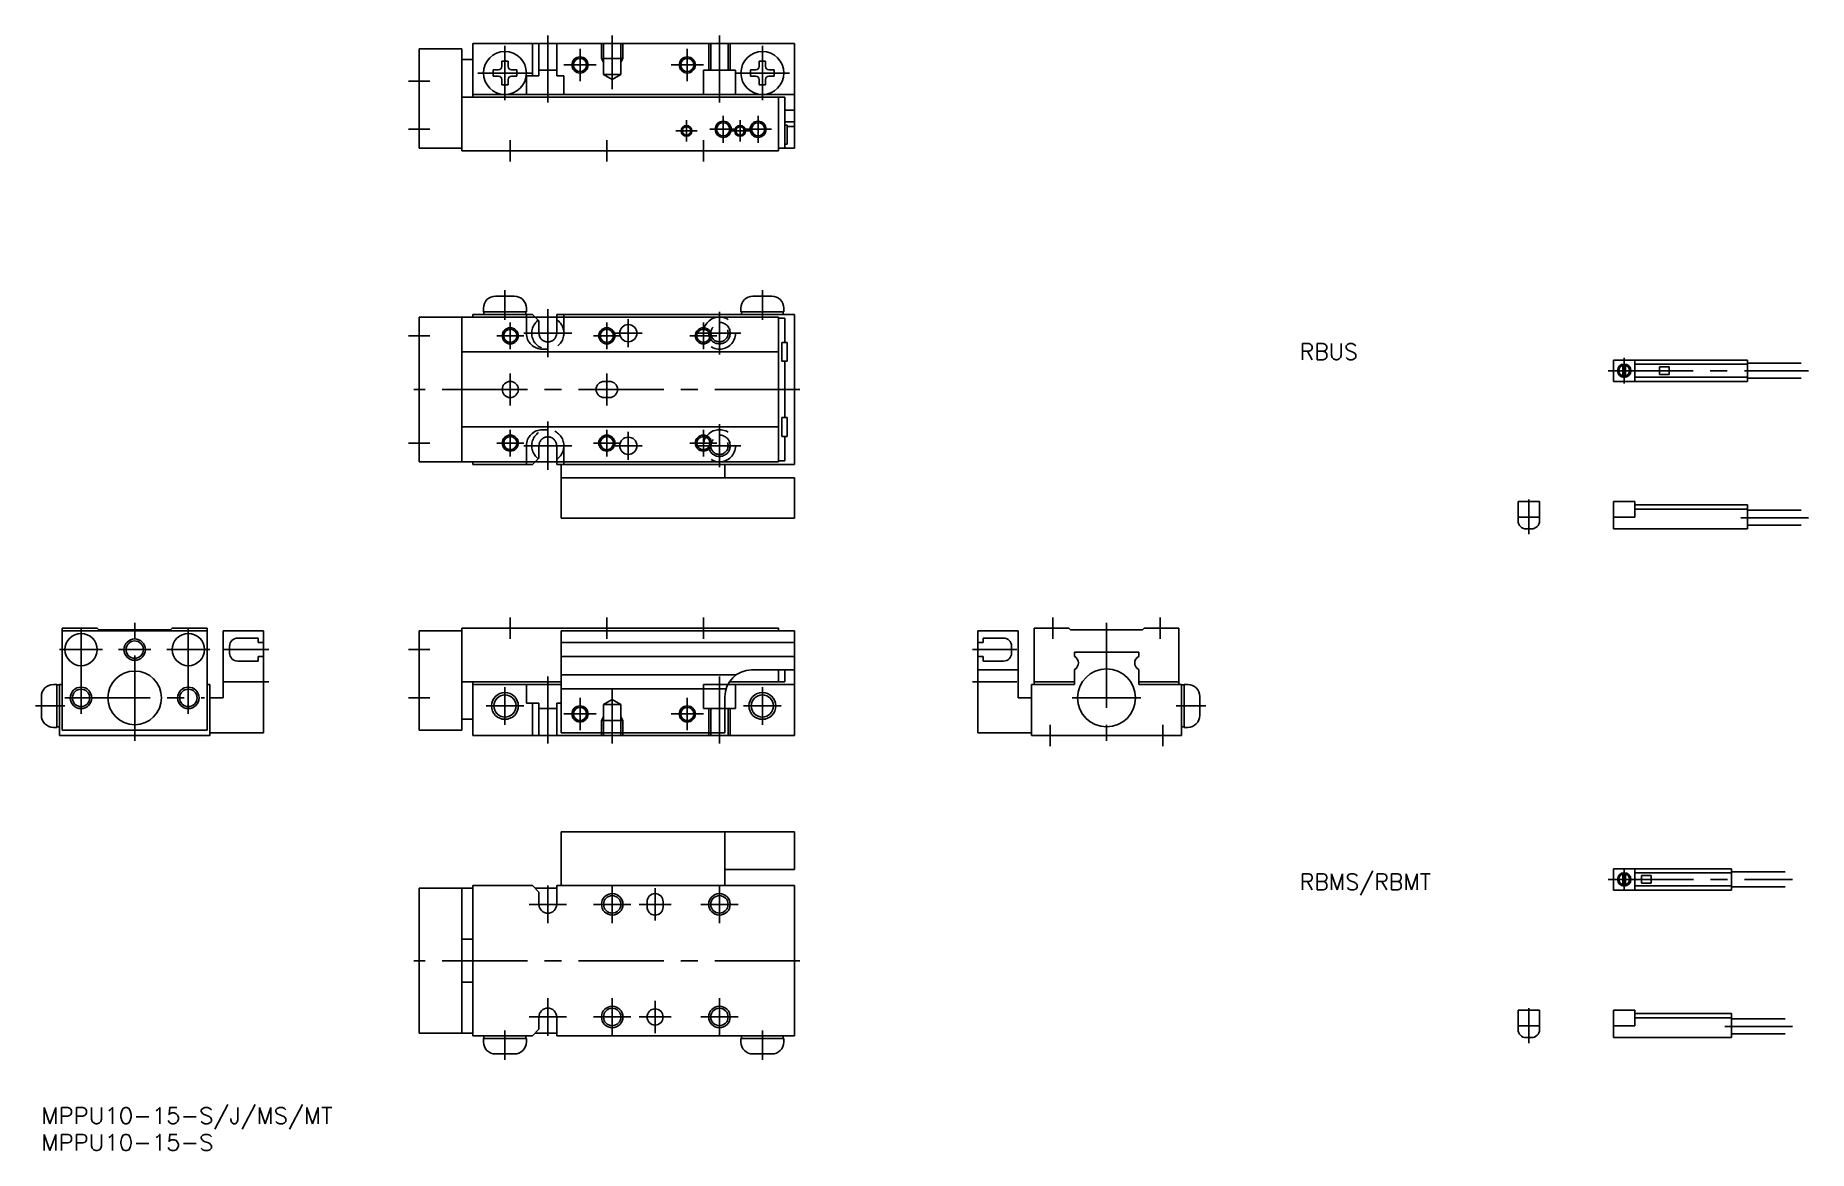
# Model space of a CAD drawing. Extents: x -1 to 329, y -8 to 200.
import ezdxf

# ---------------------------------------------------------------- set-up
doc = ezdxf.new("R2010")
doc.units = 0
doc.header["$LTSCALE"] = 0.5
doc.linetypes.add('CENTER', pattern=[50.8, 31.75, -6.35, 6.35, -6.35])
doc.linetypes.add('DASHED', pattern=[19.05, 12.7, -6.35])
for name, color, linetype in [('MSM_CENTER', 1, 'CENTER'), ('MSM_CONTINUOUS', 7, 'CONTINUOUS'), ('MSM_DASHED', 4, 'DASHED'), ('MSM_NARROW', 5, 'CONTINUOUS'), ('MSM_PART_NUMBER', 7, 'CONTINUOUS')]:
    doc.layers.add(name, color=color, linetype=linetype)
doc.styles.get("Standard").update_dxf_attribs({"font": 'txt.shx', "height": 3, "bigfont": 'bigfont.shx'})

# ---------------------------------------------------------------- blocks, each defined once
blk = doc.blocks.new('*U16')
at = {"layer": 'MSM_PART_NUMBER', "width": 1.04}
blk.add_text('MPPU10-15-S/J/MS/MT', height=3, dxfattribs=at).set_placement((0, -3))
blk = doc.blocks.new('*U17')
at = {"layer": 'MSM_PART_NUMBER', "width": 1.04}
blk.add_text('MPPU10-15-S', height=3, dxfattribs=at).set_placement((0, -8))
blk = doc.blocks.new('*U19')
at = {"layer": 'MSM_PART_NUMBER'}
blk.add_text('RBMS/RBMT', height=3, dxfattribs=at).set_placement((234.62, 40.59))
blk = doc.blocks.new('*U20')
at = {"layer": 'MSM_PART_NUMBER'}
blk.add_text('RBUS', height=3, dxfattribs=at).set_placement((234.62, 139.44))

msp = doc.modelspace()

# ---------------------------------------------------------------- linework, layer by layer
at = {"layer": 'MSM_CENTER'}
for p, q in [((94.42, 199.9), (94.42, 187.4)), ((106.42, 199.9), (106.42, 189.9)), ((126.42, 199.9), (126.42, 187.4)), ((86.42, 197.94), (86.42, 187.86)), ((100.42, 191.4), (100.42, 197.4)), ((120.42, 191.4), (120.42, 197.4)), ((134.42, 197.94), (134.42, 187.86)), ((81.38, 192.9), (91.46, 192.9)), ((103.42, 194.4), (97.42, 194.4)), ((123.42, 194.4), (117.42, 194.4)), ((129.38, 192.9), (139.46, 192.9)), ((68.42, 191.4), (72.42, 191.4)), ((68.42, 182.4), (72.42, 182.4)), ((118.27, 182.1), (122.27, 182.1)), ((120.27, 184.1), (120.27, 180.1)), ((124.62, 182.4), (129.62, 182.4)), ((127.12, 184.9), (127.12, 179.9)), ((128.27, 182.1), (132.27, 182.1)), ((130.27, 184.1), (130.27, 180.1)), ((131.12, 182.4), (136.12, 182.4)), ((133.62, 184.9), (133.62, 179.9)), ((87.42, 180.4), (87.42, 176.4)), ((105.42, 180.4), (105.42, 176.4)), ((123.42, 180.4), (123.42, 176.4)), ((86.42, 152.4), (86.42, 146.9)), ((134.42, 152.4), (134.42, 146.9)), ((94.42, 148.9), (94.42, 139.9)), ((87.42, 146.4), (87.42, 141.4)), ((105.42, 146.4), (105.42, 141.4)), ((109.42, 147), (109.42, 141.8)), ((123.42, 146.4), (123.42, 141.4)), ((126.42, 148.4), (126.42, 140.4)), ((68.42, 143.9), (72.42, 143.9)), ((84.92, 143.9), (89.92, 143.9)), ((89.92, 144.4), (98.92, 144.4)), ((102.92, 143.9), (107.92, 143.9)), ((106.82, 144.4), (112.02, 144.4)), ((120.92, 143.9), (125.92, 143.9)), ((122.42, 144.4), (130.42, 144.4)), ((295.09, 139.79), (295.09, 134.99)), ((87.42, 136.9), (87.42, 130.9)), ((105.42, 136.9), (105.42, 130.9)), ((292.09, 137.39), (329.46, 137.39)), ((141.42, 133.9), (69.42, 133.9)), ((87.42, 126.4), (87.42, 121.4)), ((94.42, 118.9), (94.42, 127.9)), ((105.42, 126.4), (105.42, 121.4)), ((109.42, 126), (109.42, 120.8)), ((123.42, 126.4), (123.42, 121.4)), ((126.42, 127.4), (126.42, 119.4)), ((68.42, 123.9), (72.42, 123.9)), ((84.92, 123.9), (89.92, 123.9)), ((89.92, 123.4), (98.92, 123.4)), ((102.92, 123.9), (107.92, 123.9)), ((106.82, 123.4), (112.02, 123.4)), ((120.92, 123.9), (125.92, 123.9)), ((122.42, 123.4), (130.42, 123.4)), ((277.3, 113.39), (277.3, 106.89)), ((316.86, 109.99), (329.46, 109.99)), ((7.4, 73.4), (7.4, 89.4)), ((17.4, 68.4), (17.4, 90.4)), ((27.4, 73.4), (27.4, 89.4)), ((87.42, 87.4), (87.42, 91.4)), ((105.42, 87.4), (105.42, 91.4)), ((123.42, 87.4), (123.42, 91.4)), ((188.58, 91.4), (188.58, 87.4)), ((198.58, 90.4), (198.58, 68.4)), ((208.58, 91.4), (208.58, 87.4)), ((3.4, 85.4), (11.4, 85.4)), ((14.4, 85.4), (20.4, 85.4)), ((23.4, 85.4), (31.4, 85.4)), ((34.1, 85.4), (42.4, 85.4)), ((68.42, 85.4), (72.42, 85.4)), ((181.88, 85.4), (173.58, 85.4)), ((34.1, 79.4), (42.4, 79.4)), ((94.42, 67.9), (94.42, 80.4)), ((126.42, 67.9), (126.42, 80.4)), ((181.88, 79.4), (173.58, 79.4)), ((4.4, 76.4), (30.4, 76.4)), ((68.42, 76.4), (72.42, 76.4)), ((86.42, 78.4), (86.42, 71.4)), ((100.42, 76.4), (100.42, 70.4)), ((106.42, 67.9), (106.42, 77.9)), ((120.42, 76.4), (120.42, 70.4)), ((134.42, 78.4), (134.42, 71.4)), ((204.98, 76.4), (192.18, 76.4)), ((-1.1, 74.9), (4.4, 74.9)), ((82.92, 74.9), (89.92, 74.9)), ((103.42, 73.4), (97.42, 73.4)), ((123.42, 73.4), (117.42, 73.4)), ((130.92, 74.9), (137.92, 74.9)), ((217.08, 74.9), (211.58, 74.9)), ((188.08, 71.4), (188.08, 67.4)), ((209.08, 71.4), (209.08, 67.4)), ((295.09, 44.55), (295.09, 40.55)), ((94.42, 41.4), (94.42, 34.4)), ((106.42, 41.4), (106.42, 34.4)), ((114.42, 34.9), (114.42, 40.9)), ((126.42, 41.4), (126.42, 34.4)), ((292.12, 42.55), (326.46, 42.55)), ((90.92, 37.9), (97.92, 37.9)), ((102.92, 37.9), (109.92, 37.9)), ((117.42, 37.9), (111.42, 37.9)), ((122.92, 37.9), (129.92, 37.9)), ((141.42, 27.4), (69.42, 27.4)), ((94.42, 13.4), (94.42, 20.4)), ((106.42, 13.4), (106.42, 20.4)), ((114.42, 19.9), (114.42, 13.9)), ((126.42, 13.4), (126.42, 20.4)), ((90.92, 16.9), (97.92, 16.9)), ((102.92, 16.9), (109.92, 16.9)), ((117.42, 16.9), (111.42, 16.9)), ((122.92, 16.9), (129.92, 16.9)), ((277.3, 18.55), (277.3, 12.05)), ((86.42, 14.4), (86.42, 8.9)), ((134.42, 8.9), (134.42, 14.4)), ((313.86, 15.15), (326.46, 15.15))]:
    msp.add_line(p, q, dxfattribs=at)
at = {"layer": 'MSM_CONTINUOUS'}
for p, q in [((80.42, 198.4), (80.42, 188.4)), ((80.42, 198.4), (140.42, 198.4)), ((91.57, 198.4), (91.57, 192.4)), ((92.77, 198.4), (92.77, 192.4)), ((96.07, 198.4), (96.07, 192.4)), ((140.42, 198.4), (140.42, 178.9)), ((70.42, 197.4), (70.42, 178.9)), ((70.42, 197.4), (78.42, 197.4)), ((78.42, 197.4), (78.42, 178.4)), ((78.42, 195.4), (80.42, 195.4)), ((85.82, 195.1), (87.02, 195.1)), ((85.82, 194.1), (85.82, 195.1)), ((87.02, 194.1), (87.02, 195.1)), ((133.82, 195.1), (135.02, 195.1)), ((133.82, 194.1), (133.82, 195.1)), ((135.02, 194.1), (135.02, 195.1)), ((84.22, 192.3), (84.22, 193.5)), ((84.22, 193.5), (85.22, 193.5)), ((84.22, 192.3), (85.22, 192.3)), ((87.62, 193.5), (88.62, 193.5)), ((87.62, 192.3), (88.62, 192.3)), ((88.62, 192.3), (88.62, 193.5)), ((90.42, 192.4), (92.77, 192.4)), ((90.42, 192.4), (90.42, 188.9)), ((92.77, 193.4), (96.07, 193.4)), ((96.07, 192.4), (97.42, 192.4)), ((97.42, 192.4), (97.42, 188.9)), ((132.22, 192.3), (132.22, 193.5)), ((132.22, 193.5), (133.22, 193.5)), ((132.22, 192.3), (133.22, 192.3)), ((135.62, 193.5), (136.62, 193.5)), ((135.62, 192.3), (136.62, 192.3)), ((136.62, 192.3), (136.62, 193.5)), ((80.42, 188.9), (140.42, 188.9)), ((85.82, 190.7), (85.82, 191.7)), ((85.82, 190.7), (87.02, 190.7)), ((87.02, 190.7), (87.02, 191.7)), ((133.82, 190.7), (133.82, 191.7)), ((133.82, 190.7), (135.02, 190.7)), ((135.02, 190.7), (135.02, 191.7)), ((78.42, 188.4), (138.62, 188.4)), ((137.42, 188.4), (137.42, 178.4)), ((138.62, 188.4), (138.62, 178.9)), ((138.62, 186), (140.42, 186)), ((138.62, 183.8), (140.42, 183.8)), ((138.62, 183.15), (139.02, 183.15)), ((139.02, 183.15), (139.02, 179.65)), ((139.02, 182.9), (140.42, 182.9)), ((70.42, 178.9), (78.42, 178.9)), ((137.42, 178.9), (140.42, 178.9)), ((138.62, 179.65), (139.02, 179.65)), ((78.42, 178.4), (137.42, 178.4)), ((82.42, 149.05), (82.42, 148.4)), ((84.67, 151.3), (88.17, 151.3)), ((90.42, 149.05), (90.42, 148.4)), ((130.42, 149.05), (130.42, 148.4)), ((132.67, 151.3), (136.17, 151.3)), ((138.42, 149.05), (138.42, 148.4)), ((70.42, 147.4), (70.42, 120.4)), ((137.42, 147.4), (70.42, 147.4)), ((78.42, 147.4), (78.42, 120.4)), ((80.42, 147.9), (80.42, 147.4)), ((91.57, 147.9), (80.42, 147.9)), ((82.42, 148.4), (90.42, 148.4)), ((82.52, 148.4), (82.52, 147.9)), ((90.32, 147.9), (90.32, 148.4)), ((90.42, 147.9), (90.42, 147.4)), ((91.57, 147.9), (92.07, 147.4)), ((96.07, 147.4), (96.07, 147.9)), ((140.42, 147.9), (96.07, 147.9)), ((97.42, 147.9), (97.42, 147.4)), ((130.42, 148.4), (138.42, 148.4)), ((130.52, 148.4), (130.52, 147.9)), ((137.42, 147.4), (137.42, 120.4)), ((138.62, 147.2), (137.42, 147.2)), ((138.32, 147.9), (138.32, 148.4)), ((138.62, 142.65), (138.62, 147.2)), ((140.42, 147.9), (140.42, 119.9)), ((138.02, 139.15), (138.02, 142.65)), ((138.02, 142.65), (139.02, 142.65)), ((139.02, 139.15), (139.02, 142.65)), ((137.42, 140.9), (78.42, 140.9)), ((138.02, 139.15), (139.02, 139.15)), ((138.62, 139.15), (138.62, 128.65)), ((293.09, 139.39), (293.09, 135.39)), ((293.09, 139.39), (318.09, 139.39)), ((297.09, 139.39), (297.09, 135.39)), ((318.09, 139.39), (318.09, 135.39)), ((294.84, 138.62), (294.84, 136.17)), ((295.34, 138.62), (295.34, 136.17)), ((297.09, 138.59), (318.09, 138.59)), ((297.09, 136.19), (318.09, 136.19)), ((301.69, 138.09), (303.49, 138.09)), ((301.69, 138.09), (301.69, 136.69)), ((301.69, 136.69), (303.49, 136.69)), ((303.49, 138.09), (303.49, 136.69)), ((318.09, 138.79), (328.09, 138.79)), ((318.09, 135.99), (328.09, 135.99)), ((104.92, 135.4), (105.92, 135.4)), ((104.92, 132.4), (105.92, 132.4)), ((293.09, 135.39), (318.09, 135.39)), ((137.42, 126.9), (78.42, 126.9)), ((138.02, 128.65), (138.02, 125.15)), ((138.02, 128.65), (139.02, 128.65)), ((139.02, 125.15), (139.02, 128.65)), ((138.02, 125.15), (139.02, 125.15)), ((138.62, 125.15), (138.62, 120.6)), ((137.42, 120.4), (70.42, 120.4)), ((80.42, 120.4), (80.42, 119.9)), ((91.57, 119.9), (80.42, 119.9)), ((90.42, 119.9), (90.42, 120.4)), ((92.07, 120.4), (91.57, 119.9)), ((96.07, 119.9), (96.07, 120.4)), ((140.42, 119.9), (96.07, 119.9)), ((96.92, 119.9), (96.92, 109.9)), ((97.42, 119.9), (97.42, 120.4)), ((127.42, 119.9), (127.42, 117.4)), ((138.62, 120.6), (137.42, 120.6)), ((140.42, 117.4), (96.92, 117.4)), ((140.42, 117.4), (140.42, 109.9)), ((275.3, 112.99), (275.3, 109.39)), ((275.3, 112.99), (279.3, 112.99)), ((279.3, 112.99), (279.3, 109.39)), ((293.09, 112.99), (297.09, 112.99)), ((293.09, 112.99), (293.09, 107.89)), ((297.09, 112.99), (297.09, 110.09)), ((297.09, 112.39), (318.09, 112.39)), ((318.09, 112.39), (318.09, 107.89)), ((140.42, 109.9), (96.92, 109.9)), ((275.3, 110.09), (279.3, 110.09)), ((293.09, 110.09), (297.09, 110.09)), ((297.09, 111.59), (318.09, 111.59)), ((318.09, 111.39), (328.09, 111.39)), ((276.8, 107.89), (277.8, 107.89)), ((293.09, 107.89), (318.09, 107.89)), ((318.09, 108.59), (328.09, 108.59)), ((3.9, 89.4), (10.4, 89.4)), ((3.9, 89.4), (3.9, 70.4)), ((10.4, 89.4), (10.7, 89.1)), ((24.4, 89.4), (24.1, 89.1)), ((30.9, 89.4), (24.4, 89.4)), ((30.9, 89.4), (30.9, 70.4)), ((78.42, 70.4), (78.42, 89.4)), ((78.42, 89.4), (137.42, 89.4)), ((137.42, 88.9), (137.42, 89.4)), ((185.08, 89.4), (191.58, 89.4)), ((185.08, 89.4), (185.08, 78.9)), ((191.58, 89.4), (191.88, 89.1)), ((205.58, 89.4), (205.28, 89.1)), ((212.08, 89.4), (205.58, 89.4)), ((212.08, 89.4), (212.08, 78.9)), ((3.9, 88.9), (30.9, 88.9)), ((10.7, 89.1), (24.1, 89.1)), ((41.4, 88.9), (33.9, 88.9)), ((33.9, 88.9), (33.9, 76.4)), ((35.1, 86.05), (35.1, 84.75)), ((36.6, 87.55), (40.4, 87.55)), ((40.4, 87.55), (40.4, 86.7)), ((41.4, 86.7), (40.4, 86.7)), ((41.4, 88.9), (41.4, 69.9)), ((70.42, 88.9), (78.42, 88.9)), ((70.42, 70.4), (70.42, 88.9)), ((96.92, 88.9), (140.42, 88.9)), ((96.92, 69.9), (96.92, 88.9)), ((96.92, 86.7), (140.42, 86.7)), ((137.42, 88.9), (138.42, 88.9)), ((140.42, 69.4), (140.42, 88.9)), ((174.58, 88.9), (182.08, 88.9)), ((174.58, 88.9), (174.58, 69.9)), ((174.58, 86.7), (175.58, 86.7)), ((175.58, 87.55), (175.58, 86.7)), ((179.38, 87.55), (175.58, 87.55)), ((180.88, 86.05), (180.88, 84.75)), ((182.08, 88.9), (182.08, 76.4)), ((205.28, 89.1), (191.88, 89.1)), ((36.6, 83.25), (40.4, 83.25)), ((41.4, 84.1), (40.4, 84.1)), ((40.4, 84.1), (40.4, 83.25)), ((96.92, 84.1), (140.42, 84.1)), ((174.58, 84.1), (175.58, 84.1)), ((175.58, 84.1), (175.58, 83.25)), ((179.38, 83.25), (175.58, 83.25)), ((192.58, 84.9), (192.58, 84.11)), ((204.58, 84.9), (192.58, 84.9)), ((204.58, 84.9), (204.58, 84.11)), ((78.42, 79.4), (96.92, 79.4)), ((80.42, 69.4), (80.42, 79.4)), ((96.92, 80.7), (129.55, 80.7)), ((128.27, 79.4), (138.62, 79.4)), ((132.42, 81.6), (140.42, 81.6)), ((137.42, 79.4), (137.42, 81.6)), ((138.62, 79.4), (138.62, 81.6)), ((174.58, 81.6), (182.08, 81.6)), ((185.08, 79.4), (192.58, 79.4)), ((192.58, 81.69), (192.58, 78.9)), ((204.58, 81.69), (204.58, 78.9)), ((212.08, 79.4), (204.58, 79.4)), ((0, 73.15), (0, 76.65)), ((2.25, 78.9), (2.9, 78.9)), ((2.9, 70.9), (2.9, 78.9)), ((3.4, 78.8), (2.9, 78.8)), ((3.4, 78.9), (3.9, 78.9)), ((3.4, 78.9), (3.4, 69.4)), ((31.4, 78.9), (30.9, 78.9)), ((31.4, 78.9), (31.4, 69.4)), ((33.9, 76.4), (31.4, 76.4)), ((80.42, 78.9), (96.92, 78.9)), ((90.42, 75.4), (90.42, 78.9)), ((96.92, 78.1), (127.65, 78.1)), ((127.42, 76.6), (127.42, 69.9)), ((127.98, 78.9), (140.42, 78.9)), ((182.08, 76.4), (184.58, 76.4)), ((184.58, 78.9), (192.58, 78.9)), ((184.58, 78.9), (184.58, 69.4)), ((212.58, 78.9), (204.58, 78.9)), ((212.58, 78.9), (212.58, 69.4)), ((213.08, 78.8), (212.58, 78.8)), ((213.08, 78.9), (213.08, 70.9)), ((213.73, 78.9), (213.08, 78.9)), ((215.98, 76.65), (215.98, 73.15)), ((90.42, 75.4), (92.77, 75.4)), ((91.57, 69.4), (91.57, 75.4)), ((92.77, 69.4), (92.77, 75.4)), ((92.77, 74.4), (96.07, 74.4)), ((96.07, 75.4), (96.92, 75.4)), ((96.07, 69.4), (96.07, 75.4)), ((2.25, 70.9), (2.9, 70.9)), ((2.9, 71), (3.4, 71)), ((30.9, 70.4), (3.9, 70.4)), ((41.4, 69.9), (31.4, 69.9)), ((70.42, 70.4), (78.42, 70.4)), ((78.42, 72.4), (80.42, 72.4)), ((96.92, 69.9), (127.42, 69.9)), ((174.58, 69.9), (184.58, 69.9)), ((212.58, 71), (213.08, 71)), ((213.73, 70.9), (213.08, 70.9)), ((31.4, 69.4), (3.4, 69.4)), ((80.42, 69.4), (140.42, 69.4)), ((184.58, 69.4), (212.58, 69.4)), ((96.92, 51.4), (96.92, 41.4)), ((140.42, 51.4), (96.92, 51.4)), ((127.42, 51.4), (127.42, 41.4)), ((140.42, 51.4), (140.42, 44.4)), ((127.42, 44.4), (140.42, 44.4)), ((293.09, 44.55), (293.09, 40.55)), ((293.09, 44.55), (315.09, 44.55)), ((294.84, 43.77), (294.84, 41.32)), ((295.34, 43.77), (295.34, 41.32)), ((297.09, 44.55), (297.09, 40.55)), ((297.09, 43.75), (315.09, 43.75)), ((298.29, 43.25), (298.29, 41.85)), ((298.29, 43.25), (300.09, 43.25)), ((300.09, 43.25), (300.09, 41.85)), ((315.09, 44.55), (315.09, 40.55)), ((315.09, 43.95), (325.09, 43.95)), ((70.42, 13.9), (70.42, 40.9)), ((80.42, 40.9), (70.42, 40.9)), ((78.42, 13.9), (78.42, 40.9)), ((91.57, 41.4), (80.42, 41.4)), ((80.42, 13.4), (80.42, 41.4)), ((91.57, 41.4), (92.77, 40.2)), ((96.07, 40.9), (92.07, 40.9)), ((92.77, 37.9), (92.77, 40.2)), ((96.07, 37.9), (96.07, 41.4)), ((140.42, 41.4), (96.07, 41.4)), ((140.42, 13.4), (140.42, 41.4)), ((293.09, 40.55), (315.09, 40.55)), ((297.09, 41.35), (315.09, 41.35)), ((298.29, 41.85), (300.09, 41.85)), ((315.09, 41.15), (325.09, 41.15)), ((112.92, 38.4), (112.92, 37.4)), ((115.92, 38.4), (115.92, 37.4)), ((80.42, 31.4), (78.42, 31.4)), ((80.42, 23.4), (78.42, 23.4)), ((92.77, 16.9), (92.77, 14.6)), ((96.07, 16.9), (96.07, 13.4)), ((275.3, 18.15), (275.3, 14.55)), ((275.3, 18.15), (279.3, 18.15)), ((279.3, 18.15), (279.3, 14.55)), ((293.09, 18.15), (297.09, 18.15)), ((293.09, 13.05), (293.09, 18.15)), ((297.09, 15.25), (297.09, 18.15)), ((297.09, 17.55), (315.09, 17.55)), ((297.09, 16.75), (315.09, 16.75)), ((315.09, 13.05), (315.09, 17.55)), ((315.09, 16.55), (325.09, 16.55)), ((80.42, 13.9), (70.42, 13.9)), ((91.57, 13.4), (80.42, 13.4)), ((82.52, 13.4), (82.52, 12.9)), ((90.32, 12.9), (90.32, 13.4)), ((91.57, 13.4), (92.77, 14.6)), ((96.07, 13.9), (92.07, 13.9)), ((140.42, 13.4), (96.07, 13.4)), ((130.52, 13.4), (130.52, 12.9)), ((138.32, 12.9), (138.32, 13.4)), ((275.3, 15.25), (279.3, 15.25)), ((293.09, 15.25), (297.09, 15.25)), ((315.09, 13.75), (325.09, 13.75)), ((90.42, 12.9), (82.42, 12.9)), ((82.42, 12.25), (82.42, 12.9)), ((88.17, 10), (84.67, 10)), ((90.42, 12.25), (90.42, 12.9)), ((138.42, 12.9), (130.42, 12.9)), ((130.42, 12.25), (130.42, 12.9)), ((136.17, 10), (132.67, 10)), ((138.42, 12.25), (138.42, 12.9)), ((276.8, 13.05), (277.8, 13.05)), ((293.09, 13.05), (315.09, 13.05))]:
    msp.add_line(p, q, dxfattribs=at)
for centre, radius in [((86.42, 192.9), 4), ((100.42, 194.4), 1.23), ((120.42, 194.4), 1.23), ((134.42, 192.9), 4), ((120.27, 182.1), 0.783), ((127.12, 182.4), 1.23), ((130.27, 182.1), 0.783), ((133.62, 182.4), 1.23), ((109.42, 144.4), 1.6), ((87.42, 143.9), 1.23), ((105.42, 143.9), 1.23), ((123.42, 143.9), 1.23), ((295.09, 137.39), 1.25), ((87.42, 133.9), 1.5), ((87.42, 123.9), 1.23), ((105.42, 123.9), 1.23), ((109.42, 123.4), 1.6), ((123.42, 123.9), 1.23), ((7.4, 85.4), 3), ((17.4, 85.4), 1.62), ((27.4, 85.4), 3), ((17.4, 76.4), 5), ((198.58, 76.4), 5.4), ((7.4, 76.4), 1.62), ((27.4, 76.4), 1.62), ((86.42, 74.9), 2.07), ((134.42, 74.9), 2.07), ((100.42, 73.4), 1.23), ((120.42, 73.4), 1.23), ((295.09, 42.55), 1.25), ((106.42, 37.9), 1.62), ((126.42, 37.9), 1.62), ((106.42, 16.9), 1.62), ((114.42, 16.9), 1.5), ((126.42, 16.9), 1.62)]:
    msp.add_circle(centre, radius, dxfattribs=at)
for centre, radius, start, end in [((85.22, 194.1), 0.6, 270, 0), ((85.22, 191.7), 0.6, 0, 90), ((87.62, 194.1), 0.6, 180, 270), ((87.62, 191.7), 0.6, 90, 180), ((133.22, 194.1), 0.6, 270, 0), ((133.22, 191.7), 0.6, 0, 90), ((135.62, 194.1), 0.6, 180, 270), ((135.62, 191.7), 0.6, 90, 180), ((84.67, 149.05), 2.25, 90, 180), ((88.17, 149.05), 2.25, 0, 90), ((132.67, 149.05), 2.25, 90, 180), ((136.17, 149.05), 2.25, 0, 90), ((295.09, 137.39), 1, 104.4775, 255.5225), ((295.09, 137.39), 1, 284.4775, 75.5225), ((104.92, 133.9), 1.5, 90, 270), ((105.92, 133.9), 1.5, 270, 90), ((276.8, 109.39), 1.5, 180, 270), ((277.8, 109.39), 1.5, 270, 0), ((36.6, 86.05), 1.5, 90, 180), ((179.38, 86.05), 1.5, 360, 90), ((36.6, 84.75), 1.5, 180, 270), ((179.38, 84.75), 1.5, 270, 360), ((191.98, 82.9), 1.35, 296.3891, 63.6126), ((205.18, 82.9), 1.35, 116.39, 243.6138), ((132.42, 76.6), 5, 90, 180), ((2.25, 76.65), 2.25, 90, 180), ((213.73, 76.65), 2.25, 360, 90), ((2.25, 73.15), 2.25, 180, 270), ((213.73, 73.15), 2.25, 270, 0), ((295.09, 42.55), 1, 104.4775, 255.5225), ((295.09, 42.55), 1, 284.4775, 75.5225), ((114.42, 38.4), 1.5, 0, 180), ((94.42, 37.9), 1.65, 180, 0), ((114.42, 37.4), 1.5, 180, 0), ((94.42, 16.9), 1.65, 360, 180), ((276.8, 14.55), 1.5, 180, 270), ((277.8, 14.55), 1.5, 270, 0), ((84.67, 12.25), 2.25, 180, 270), ((88.17, 12.25), 2.25, 270, 360), ((132.67, 12.25), 2.25, 180, 270), ((136.17, 12.25), 2.25, 270, 360)]:
    msp.add_arc(centre, radius, start, end, dxfattribs=at)
at = {"layer": 'MSM_DASHED'}
for p, q in [((104.42, 198.4), (104.42, 195.6)), ((104.8, 198.4), (104.8, 192.64)), ((108.04, 198.4), (108.04, 192.64)), ((108.42, 198.4), (108.42, 195.6)), ((124.42, 198.4), (124.42, 193.4)), ((124.8, 198.4), (124.8, 193.4)), ((128.04, 198.4), (128.04, 193.4)), ((128.42, 198.4), (128.42, 193.4)), ((104.42, 195.6), (108.42, 195.6)), ((104.42, 195.6), (104.8, 194.94)), ((108.42, 195.6), (108.04, 194.94)), ((104.8, 192.64), (108.04, 192.64)), ((104.8, 192.64), (106.42, 191.7)), ((108.04, 192.64), (106.42, 191.7)), ((123.42, 193.4), (123.42, 188.9)), ((123.42, 193.4), (129.42, 193.4)), ((129.42, 193.4), (129.42, 188.9)), ((90.42, 147.4), (90.42, 144.4)), ((92.07, 147.4), (92.77, 146.7)), ((92.77, 146.7), (92.77, 144.4)), ((96.07, 147.4), (96.07, 144.4)), ((97.42, 147.4), (97.42, 144.4)), ((93.42, 141.4), (94.42, 141.4)), ((93.42, 126.4), (94.42, 126.4)), ((90.42, 120.4), (90.42, 123.4)), ((92.77, 123.4), (92.77, 121.1)), ((96.07, 123.4), (96.07, 120.4)), ((97.42, 120.4), (97.42, 123.4)), ((92.77, 121.1), (92.07, 120.4)), ((104.8, 75.16), (106.42, 76.1)), ((108.04, 75.16), (106.42, 76.1)), ((123.42, 74.4), (123.42, 78.9)), ((123.42, 78.9), (127.98, 78.9)), ((129.42, 74.4), (129.42, 78.9)), ((104.42, 72.2), (104.8, 72.86)), ((108.04, 75.16), (104.8, 75.16)), ((104.8, 69.4), (104.8, 75.16)), ((108.04, 69.4), (108.04, 75.16)), ((108.42, 72.2), (108.04, 72.86)), ((123.42, 74.4), (129.42, 74.4)), ((124.42, 74.4), (124.42, 69.4)), ((124.8, 74.4), (124.8, 69.4)), ((128.04, 74.4), (128.04, 69.4)), ((128.42, 74.4), (128.42, 69.4)), ((108.42, 72.2), (104.42, 72.2)), ((104.42, 69.4), (104.42, 72.2)), ((108.42, 69.4), (108.42, 72.2))]:
    msp.add_line(p, q, dxfattribs=at)
for centre, radius in [((126.42, 144.4), 3), ((126.42, 144.4), 2), ((126.42, 144.4), 1.62), ((126.42, 123.4), 3), ((126.42, 123.4), 2), ((126.42, 123.4), 1.62)]:
    msp.add_circle(centre, radius, dxfattribs=at)
for centre, radius, start, end in [((94.42, 144.4), 3, 126.1871, 56.633), ((93.42, 144.4), 3, 180, 270), ((94.42, 144.4), 1.65, 180, 0), ((93.42, 123.4), 3, 90, 180), ((94.42, 123.4), 3, 303.367, 233.8127), ((94.42, 123.4), 1.65, 0, 180)]:
    msp.add_arc(centre, radius, start, end, dxfattribs=at)
at = {"layer": 'MSM_NARROW'}
for centre, radius in [((100.42, 194.4), 1.5), ((120.42, 194.4), 1.5), ((120.27, 182.1), 1), ((127.12, 182.4), 1.5), ((130.27, 182.1), 1), ((133.62, 182.4), 1.5), ((87.42, 143.9), 1.5), ((105.42, 143.9), 1.5), ((123.42, 143.9), 1.5), ((87.42, 123.9), 1.5), ((105.42, 123.9), 1.5), ((123.42, 123.9), 1.5), ((17.4, 85.4), 2), ((7.4, 76.4), 2), ((27.4, 76.4), 2), ((86.42, 74.9), 2.5), ((134.42, 74.9), 2.5), ((100.42, 73.4), 1.5), ((120.42, 73.4), 1.5), ((106.42, 37.9), 2), ((126.42, 37.9), 2), ((106.42, 16.9), 2), ((126.42, 16.9), 2)]:
    msp.add_circle(centre, radius, dxfattribs=at)

# ---------------------------------------------------------------- block references
at = {"layer": 'MSM_CONTINUOUS'}
for name in ['*U20', '*U19', '*U16', '*U17']:
    msp.add_blockref(name, (0, 0), dxfattribs=at)

doc.saveas('drawing.dxf')
